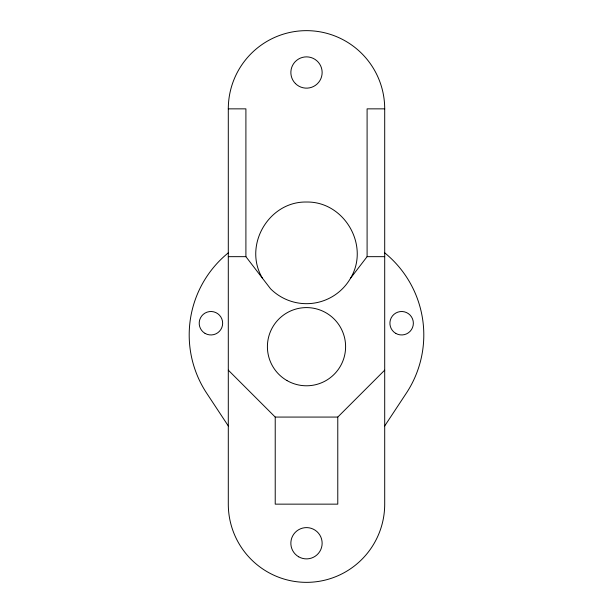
<?xml version="1.0" encoding="UTF-8"?>
<svg xmlns="http://www.w3.org/2000/svg" width="613" height="613" viewBox="0 0 613 613"><rect width="100%" height="100%" fill="white"/><g stroke="black" fill="none" stroke-linecap="round" stroke-linejoin="round"><path stroke-width="0.92" d="M228.297 108.853A78.203 78.203 0 0 1 306.5 30.65A78.203 78.203 0 0 1 384.703 108.853L384.703 504.147A78.203 78.203 0 0 1 306.5 582.35A78.203 78.203 0 0 1 228.297 504.147L228.297 108.853L245.905 108.853L245.905 256.663L270.555 288.792A50.833 50.833 0 0 0 350.521 278.264C370.106 245.798 344.406 201.294 306.5 202.022C268.594 201.294 242.894 245.798 262.479 278.264M384.703 425.951L405.768 394.029A105.765 105.765 0 0 0 384.703 252.847M350.521 278.264L367.095 256.663L367.095 108.853L384.703 108.853M228.297 370.152L275.222 417.07L275.222 504.147L337.778 504.147L337.778 417.07L384.703 370.152M228.297 256.663L245.905 256.663M367.095 256.663L384.703 256.663M275.222 417.07L337.778 417.07M228.297 425.951L207.232 394.029A105.765 105.765 0 0 1 228.297 252.847M286.953 380.55A39.102 39.102 0 0 0 345.602 346.69A39.102 39.102 0 0 0 286.953 312.829A39.102 39.102 0 0 0 286.953 380.55M395.768 333.388A11.731 11.731 0 0 0 413.361 323.227A11.731 11.731 0 0 0 395.768 313.074A11.731 11.731 0 0 0 395.768 333.388M205.064 333.388A11.731 11.731 0 0 0 222.657 323.227A11.731 11.731 0 0 0 205.064 313.074A11.731 11.731 0 0 0 205.064 333.388M298.677 556.796A15.639 15.639 0 0 0 322.139 543.248A15.639 15.639 0 0 0 298.677 529.701A15.639 15.639 0 0 0 298.677 556.796M295.443 83.567A15.639 15.639 0 0 0 321.61 76.556A15.639 15.639 0 0 0 302.454 57.4A15.639 15.639 0 0 0 295.443 83.567"/></g></svg>
